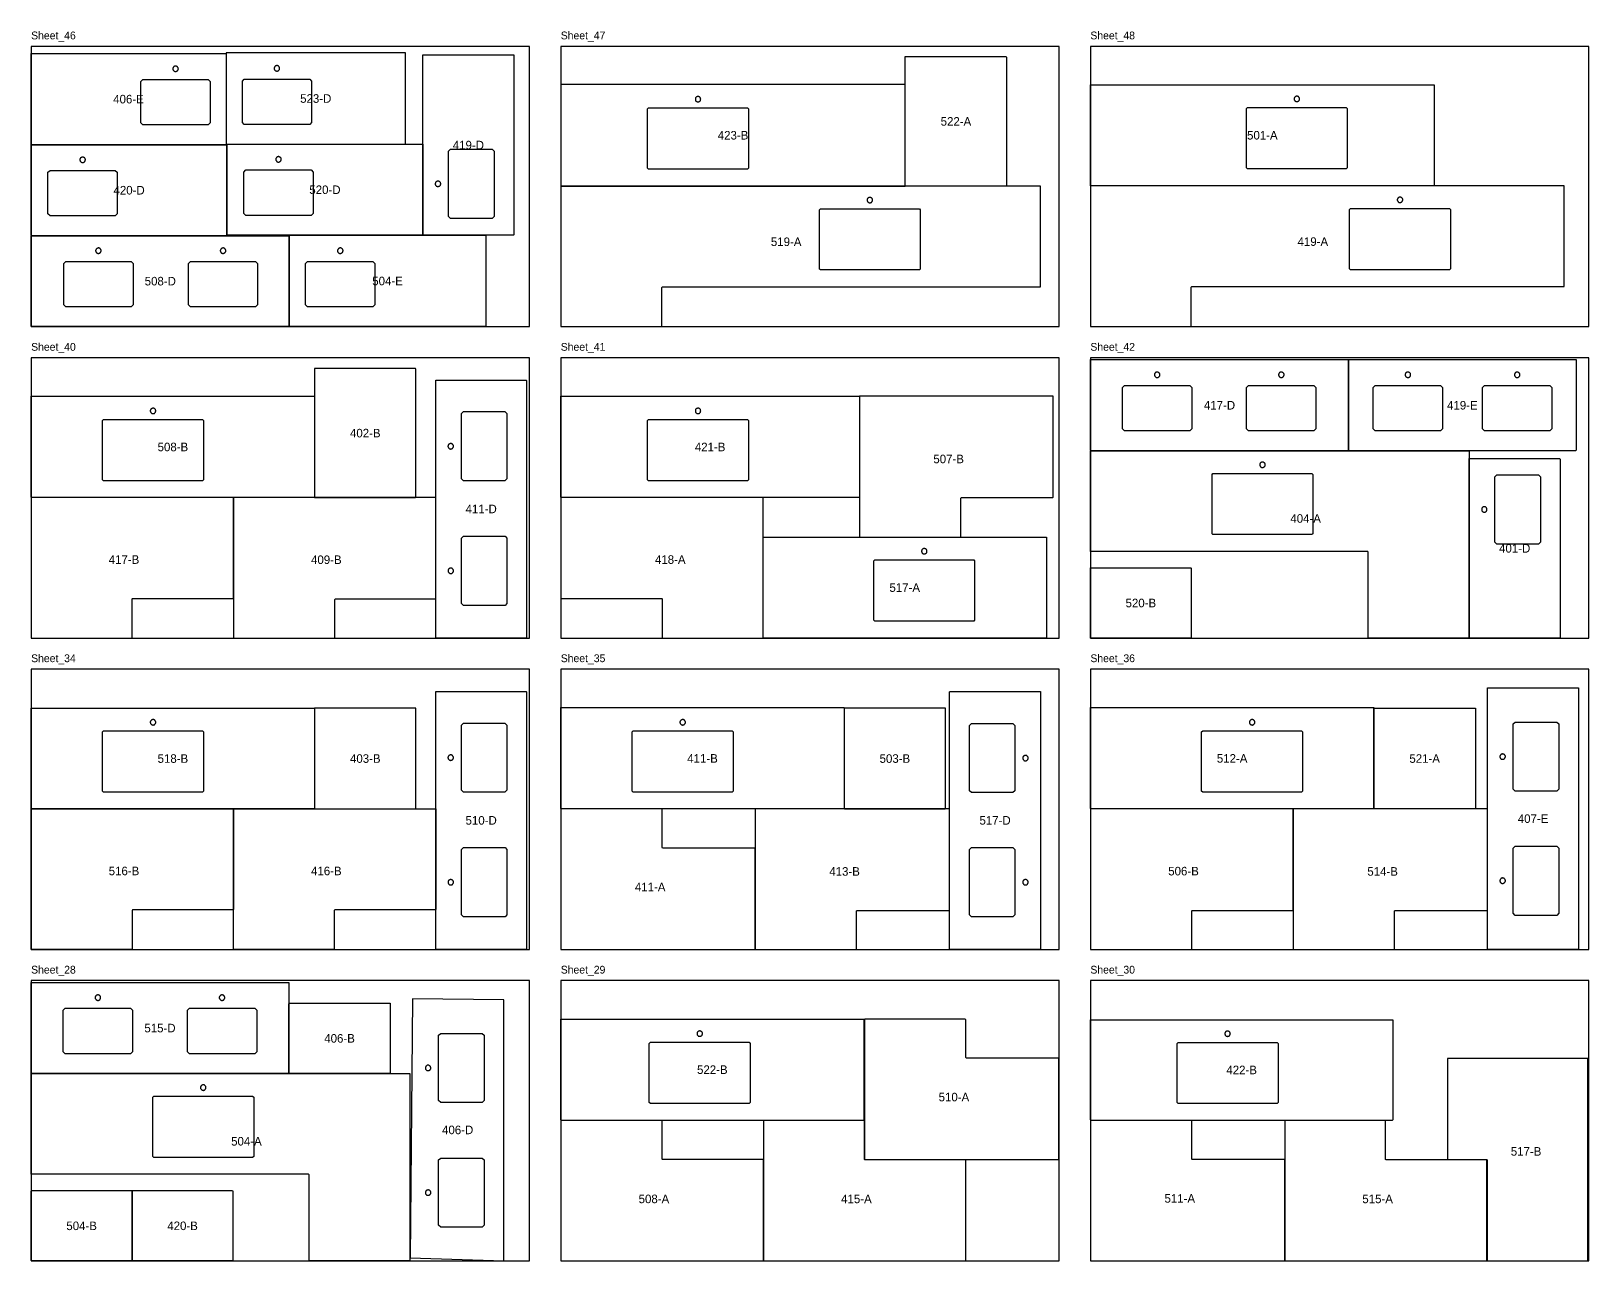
# Model space of a CAD drawing. Header units: millimetres. Extents: x 0 to 20200, y 0 to 17898.
# Drawn here: x 10200 to 20200, y 8000 to 15898 of the extents above; entities that cross this region are included whole.
import ezdxf
from ezdxf.enums import TextEntityAlignment as Align

# ---------------------------------------------------------------- set-up
doc = ezdxf.new("R2010")
doc.units = ezdxf.units.MM
for name, color, linetype in [('HOLES', 7, 'Continuous'), ('NUMBERS', 7, 'Continuous'), ('OUTER', 7, 'Continuous'), ('SHEET_BORDER', 7, 'Continuous')]:
    doc.layers.add(name, color=color, linetype=linetype)

msp = doc.modelspace()

# ---------------------------------------------------------------- linework, layer by layer
at = {"layer": 'HOLES', "color": 5}
for points in [[(11145, 15656), (11144, 15658), (11144, 15659), (11144, 15661), (11143, 15663), (11142, 15664), (11142, 15666), (11140, 15667), (11139, 15668), (11138, 15669), (11137, 15670), (11135, 15671), (11133, 15672), (11132, 15673), (11130, 15673), (11128, 15673), (11127, 15673), (11125, 15673), (11123, 15673), (11122, 15672), (11120, 15672), (11118, 15671), (11117, 15670), (11116, 15669), (11114, 15668), (11113, 15666), (11112, 15665), (11111, 15663), (11111, 15662), (11110, 15660), (11110, 15658), (11110, 15657), (11110, 15655), (11110, 15653), (11110, 15651), (11111, 15650), (11111, 15648), (11112, 15647), (11113, 15645), (11114, 15644), (11116, 15643), (11117, 15642), (11118, 15641), (11120, 15640), (11122, 15639), (11123, 15639), (11125, 15638), (11127, 15638), (11128, 15638), (11130, 15639), (11132, 15639), (11133, 15640), (11135, 15640), (11137, 15641), (11138, 15642), (11139, 15643), (11140, 15645), (11142, 15646), (11142, 15647), (11143, 15649), (11144, 15651), (11144, 15652), (11144, 15654), (11145, 15656)], [(11795, 15658), (11795, 15660), (11795, 15662), (11795, 15664), (11794, 15665), (11793, 15667), (11792, 15668), (11791, 15670), (11790, 15671), (11789, 15672), (11787, 15673), (11786, 15674), (11784, 15675), (11783, 15675), (11781, 15676), (11779, 15676), (11778, 15676), (11776, 15676), (11774, 15675), (11772, 15675), (11771, 15674), (11769, 15674), (11768, 15673), (11766, 15672), (11765, 15670), (11764, 15669), (11763, 15668), (11762, 15666), (11762, 15664), (11761, 15663), (11761, 15661), (11761, 15659), (11761, 15658), (11761, 15656), (11761, 15654), (11762, 15652), (11762, 15651), (11763, 15649), (11764, 15648), (11765, 15647), (11766, 15645), (11768, 15644), (11769, 15643), (11771, 15643), (11772, 15642), (11774, 15641), (11776, 15641), (11778, 15641), (11779, 15641), (11781, 15641), (11783, 15642), (11784, 15642), (11786, 15643), (11787, 15644), (11789, 15645), (11790, 15646), (11791, 15647), (11792, 15649), (11793, 15650), (11794, 15652), (11795, 15653), (11795, 15655), (11795, 15657), (11795, 15658)], [(10918, 15588), (11337, 15588), (11349, 15575), (11349, 15308), (11337, 15295), (10918, 15295), (10905, 15308), (10905, 15575), (10918, 15588)], [(11568, 15590), (11988, 15590), (12000, 15577), (12000, 15311), (11988, 15298), (11568, 15298), (11556, 15311), (11556, 15577), (11568, 15590)], [(14164, 15405), (14799, 15405), (14805, 15399), (14805, 15018), (14799, 15011), (14164, 15011), (14157, 15018), (14157, 15399), (14164, 15405)], [(14499, 15461), (14498, 15462), (14498, 15464), (14498, 15466), (14497, 15467), (14496, 15469), (14495, 15470), (14494, 15472), (14493, 15473), (14492, 15474), (14491, 15475), (14489, 15476), (14487, 15477), (14486, 15477), (14484, 15478), (14482, 15478), (14481, 15478), (14479, 15478), (14477, 15478), (14476, 15477), (14474, 15476), (14472, 15476), (14471, 15475), (14470, 15474), (14468, 15472), (14467, 15471), (14466, 15470), (14465, 15468), (14465, 15466), (14464, 15465), (14464, 15463), (14464, 15461), (14464, 15460), (14464, 15458), (14464, 15456), (14465, 15455), (14465, 15453), (14466, 15451), (14467, 15450), (14468, 15449), (14470, 15447), (14471, 15446), (14472, 15445), (14474, 15445), (14476, 15444), (14477, 15443), (14479, 15443), (14481, 15443), (14482, 15443), (14484, 15443), (14486, 15444), (14487, 15444), (14489, 15445), (14491, 15446), (14492, 15447), (14493, 15448), (14494, 15449), (14495, 15451), (14496, 15452), (14497, 15454), (14498, 15455), (14498, 15457), (14498, 15459), (14499, 15461)], [(18008, 15407), (18643, 15407), (18649, 15400), (18649, 15019), (18643, 15013), (18008, 15013), (18002, 15019), (18002, 15400), (18008, 15407)], [(18343, 15462), (18343, 15464), (18343, 15466), (18342, 15467), (18342, 15469), (18341, 15470), (18340, 15472), (18339, 15473), (18338, 15475), (18336, 15476), (18335, 15477), (18334, 15478), (18332, 15478), (18330, 15479), (18329, 15479), (18327, 15480), (18325, 15480), (18323, 15479), (18322, 15479), (18320, 15479), (18318, 15478), (18317, 15477), (18315, 15476), (18314, 15475), (18313, 15474), (18312, 15473), (18311, 15471), (18310, 15470), (18309, 15468), (18309, 15466), (18308, 15465), (18308, 15463), (18308, 15461), (18308, 15459), (18309, 15458), (18309, 15456), (18310, 15455), (18311, 15453), (18312, 15452), (18313, 15450), (18314, 15449), (18315, 15448), (18317, 15447), (18318, 15446), (18320, 15446), (18322, 15445), (18323, 15445), (18325, 15445), (18327, 15445), (18329, 15445), (18330, 15445), (18332, 15446), (18334, 15447), (18335, 15447), (18336, 15448), (18338, 15450), (18339, 15451), (18340, 15452), (18341, 15454), (18342, 15455), (18342, 15457), (18343, 15459), (18343, 15460), (18343, 15462)], [(12880, 14708), (12880, 15127), (12892, 15139), (13159, 15139), (13172, 15127), (13172, 14708), (13159, 14695), (12892, 14695), (12880, 14708)], [(10321, 15003), (10740, 15003), (10752, 14991), (10752, 14724), (10740, 14711), (10321, 14711), (10308, 14724), (10308, 14991), (10321, 15003)], [(10548, 15072), (10548, 15073), (10547, 15075), (10547, 15077), (10546, 15078), (10546, 15080), (10545, 15081), (10544, 15083), (10542, 15084), (10541, 15085), (10540, 15086), (10538, 15087), (10537, 15088), (10535, 15088), (10533, 15089), (10532, 15089), (10530, 15089), (10528, 15089), (10526, 15089), (10525, 15088), (10523, 15087), (10521, 15087), (10520, 15086), (10519, 15085), (10517, 15083), (10516, 15082), (10515, 15081), (10514, 15079), (10514, 15078), (10513, 15076), (10513, 15074), (10513, 15072), (10513, 15071), (10513, 15069), (10513, 15067), (10514, 15066), (10514, 15064), (10515, 15062), (10516, 15061), (10517, 15060), (10519, 15058), (10520, 15057), (10521, 15056), (10523, 15056), (10525, 15055), (10526, 15055), (10528, 15054), (10530, 15054), (10532, 15054), (10533, 15054), (10535, 15055), (10537, 15055), (10538, 15056), (10540, 15057), (10541, 15058), (10542, 15059), (10544, 15060), (10545, 15062), (10546, 15063), (10546, 15065), (10547, 15066), (10547, 15068), (10548, 15070), (10548, 15072)], [(11578, 15006), (11997, 15006), (12010, 14993), (12010, 14727), (11997, 14714), (11578, 14714), (11565, 14727), (11565, 14993), (11578, 15006)], [(11805, 15074), (11805, 15076), (11805, 15078), (11804, 15079), (11804, 15081), (11803, 15083), (11802, 15084), (11801, 15085), (11800, 15087), (11798, 15088), (11797, 15089), (11795, 15090), (11794, 15090), (11792, 15091), (11791, 15091), (11789, 15092), (11787, 15092), (11785, 15092), (11784, 15091), (11782, 15091), (11780, 15090), (11779, 15089), (11777, 15088), (11776, 15087), (11775, 15086), (11774, 15085), (11773, 15083), (11772, 15082), (11771, 15080), (11771, 15079), (11770, 15077), (11770, 15075), (11770, 15073), (11770, 15072), (11771, 15070), (11771, 15068), (11772, 15067), (11773, 15065), (11774, 15064), (11775, 15062), (11776, 15061), (11777, 15060), (11779, 15059), (11780, 15058), (11782, 15058), (11784, 15057), (11785, 15057), (11787, 15057), (11789, 15057), (11791, 15057), (11792, 15057), (11794, 15058), (11795, 15059), (11797, 15060), (11798, 15061), (11800, 15062), (11801, 15063), (11802, 15064), (11803, 15066), (11804, 15067), (11804, 15069), (11805, 15071), (11805, 15072), (11805, 15074)], [(12811, 14935), (12810, 14934), (12808, 14934), (12806, 14934), (12805, 14933), (12803, 14932), (12802, 14931), (12800, 14930), (12799, 14929), (12798, 14928), (12797, 14927), (12796, 14925), (12795, 14923), (12795, 14922), (12794, 14920), (12794, 14918), (12794, 14917), (12794, 14915), (12794, 14913), (12795, 14911), (12796, 14910), (12796, 14908), (12797, 14907), (12798, 14906), (12800, 14904), (12801, 14903), (12802, 14902), (12804, 14901), (12805, 14901), (12807, 14900), (12809, 14900), (12811, 14900), (12812, 14900), (12814, 14900), (12816, 14900), (12817, 14901), (12819, 14901), (12821, 14902), (12822, 14903), (12823, 14904), (12825, 14906), (12826, 14907), (12827, 14908), (12827, 14910), (12828, 14911), (12828, 14913), (12829, 14915), (12829, 14917), (12829, 14918), (12829, 14920), (12828, 14922), (12828, 14923), (12827, 14925), (12826, 14927), (12825, 14928), (12824, 14929), (12823, 14930), (12821, 14931), (12820, 14932), (12818, 14933), (12817, 14934), (12815, 14934), (12813, 14934), (12811, 14935)], [(15602, 14813), (15602, 14815), (15601, 14816), (15601, 14818), (15600, 14820), (15600, 14821), (15599, 14823), (15598, 14824), (15597, 14825), (15595, 14826), (15594, 14827), (15592, 14828), (15591, 14829), (15589, 14830), (15587, 14830), (15586, 14830), (15584, 14830), (15582, 14830), (15580, 14830), (15579, 14829), (15577, 14829), (15576, 14828), (15574, 14827), (15573, 14826), (15572, 14825), (15570, 14823), (15569, 14822), (15569, 14820), (15568, 14819), (15567, 14817), (15567, 14815), (15567, 14814), (15567, 14812), (15567, 14810), (15567, 14808), (15568, 14807), (15569, 14805), (15569, 14804), (15570, 14802), (15572, 14801), (15573, 14800), (15574, 14799), (15576, 14798), (15577, 14797), (15579, 14796), (15580, 14796), (15582, 14795), (15584, 14795), (15586, 14795), (15587, 14796), (15589, 14796), (15591, 14797), (15592, 14797), (15594, 14798), (15595, 14799), (15597, 14800), (15598, 14802), (15599, 14803), (15600, 14804), (15600, 14806), (15601, 14808), (15601, 14809), (15602, 14811), (15602, 14813)], [(19005, 14814), (19005, 14816), (19005, 14818), (19004, 14820), (19004, 14821), (19003, 14823), (19002, 14824), (19001, 14826), (19000, 14827), (18998, 14828), (18997, 14829), (18996, 14830), (18994, 14831), (18992, 14831), (18991, 14832), (18989, 14832), (18987, 14832), (18985, 14832), (18984, 14831), (18982, 14831), (18980, 14830), (18979, 14830), (18977, 14829), (18976, 14827), (18975, 14826), (18974, 14825), (18973, 14823), (18972, 14822), (18971, 14820), (18971, 14819), (18970, 14817), (18970, 14815), (18970, 14814), (18970, 14812), (18971, 14810), (18971, 14808), (18972, 14807), (18973, 14805), (18974, 14804), (18975, 14803), (18976, 14801), (18977, 14800), (18979, 14799), (18980, 14798), (18982, 14798), (18984, 14797), (18985, 14797), (18987, 14797), (18989, 14797), (18991, 14797), (18992, 14798), (18994, 14798), (18996, 14799), (18997, 14800), (18998, 14801), (19000, 14802), (19001, 14803), (19002, 14805), (19003, 14806), (19004, 14808), (19004, 14809), (19005, 14811), (19005, 14813), (19005, 14814)], [(15267, 14757), (15902, 14757), (15908, 14751), (15908, 14370), (15902, 14364), (15267, 14364), (15261, 14370), (15261, 14751), (15267, 14757)], [(18670, 14759), (19305, 14759), (19311, 14752), (19311, 14371), (19305, 14365), (18670, 14365), (18664, 14371), (18664, 14752), (18670, 14759)], [(10649, 14487), (10649, 14489), (10649, 14491), (10648, 14493), (10648, 14494), (10647, 14496), (10646, 14497), (10645, 14499), (10644, 14500), (10643, 14501), (10641, 14502), (10640, 14503), (10638, 14504), (10637, 14504), (10635, 14505), (10633, 14505), (10631, 14505), (10630, 14505), (10628, 14504), (10626, 14504), (10625, 14503), (10623, 14502), (10622, 14502), (10620, 14500), (10619, 14499), (10618, 14498), (10617, 14496), (10616, 14495), (10615, 14493), (10615, 14492), (10615, 14490), (10614, 14488), (10614, 14486), (10615, 14485), (10615, 14483), (10615, 14481), (10616, 14480), (10617, 14478), (10618, 14477), (10619, 14475), (10620, 14474), (10622, 14473), (10623, 14472), (10625, 14471), (10626, 14471), (10628, 14470), (10630, 14470), (10631, 14470), (10633, 14470), (10635, 14470), (10637, 14471), (10638, 14471), (10640, 14472), (10641, 14473), (10643, 14474), (10644, 14475), (10645, 14476), (10646, 14478), (10647, 14479), (10648, 14481), (10648, 14482), (10649, 14484), (10649, 14486), (10649, 14487)], [(11449, 14487), (11449, 14489), (11449, 14491), (11449, 14493), (11448, 14494), (11447, 14496), (11446, 14497), (11445, 14499), (11444, 14500), (11443, 14501), (11441, 14502), (11440, 14503), (11438, 14504), (11437, 14504), (11435, 14505), (11433, 14505), (11431, 14505), (11430, 14505), (11428, 14504), (11426, 14504), (11425, 14503), (11423, 14502), (11422, 14502), (11420, 14500), (11419, 14499), (11418, 14498), (11417, 14496), (11416, 14495), (11415, 14493), (11415, 14492), (11415, 14490), (11414, 14488), (11414, 14486), (11415, 14485), (11415, 14483), (11415, 14481), (11416, 14480), (11417, 14478), (11418, 14477), (11419, 14475), (11420, 14474), (11422, 14473), (11423, 14472), (11425, 14471), (11426, 14471), (11428, 14470), (11430, 14470), (11431, 14470), (11433, 14470), (11435, 14470), (11437, 14471), (11438, 14471), (11440, 14472), (11441, 14473), (11443, 14474), (11444, 14475), (11445, 14476), (11446, 14478), (11447, 14479), (11448, 14481), (11449, 14482), (11449, 14484), (11449, 14486), (11449, 14487)], [(12202, 14487), (12202, 14489), (12201, 14491), (12201, 14493), (12200, 14494), (12200, 14496), (12199, 14497), (12198, 14499), (12197, 14500), (12195, 14501), (12194, 14502), (12192, 14503), (12191, 14504), (12189, 14504), (12187, 14505), (12186, 14505), (12184, 14505), (12182, 14505), (12180, 14504), (12179, 14504), (12177, 14503), (12176, 14502), (12174, 14502), (12173, 14500), (12172, 14499), (12170, 14498), (12169, 14496), (12169, 14495), (12168, 14493), (12167, 14492), (12167, 14490), (12167, 14488), (12167, 14486), (12167, 14485), (12167, 14483), (12168, 14481), (12169, 14480), (12169, 14478), (12170, 14477), (12172, 14475), (12173, 14474), (12174, 14473), (12176, 14472), (12177, 14471), (12179, 14471), (12180, 14470), (12182, 14470), (12184, 14470), (12186, 14470), (12187, 14470), (12189, 14471), (12191, 14471), (12192, 14472), (12194, 14473), (12195, 14474), (12197, 14475), (12198, 14476), (12199, 14478), (12200, 14479), (12200, 14481), (12201, 14482), (12201, 14484), (12202, 14486), (12202, 14487)], [(10422, 14419), (10841, 14419), (10854, 14406), (10854, 14140), (10841, 14127), (10422, 14127), (10410, 14140), (10410, 14406), (10422, 14419)], [(11222, 14419), (11641, 14419), (11654, 14406), (11654, 14140), (11641, 14127), (11222, 14127), (11210, 14140), (11210, 14406), (11222, 14419)], [(11975, 14419), (12394, 14419), (12407, 14406), (12407, 14140), (12394, 14127), (11975, 14127), (11962, 14140), (11962, 14406), (11975, 14419)], [(17446, 13691), (17446, 13692), (17446, 13694), (17445, 13696), (17445, 13697), (17444, 13699), (17443, 13701), (17442, 13702), (17441, 13703), (17439, 13704), (17438, 13705), (17437, 13706), (17435, 13707), (17433, 13707), (17432, 13708), (17430, 13708), (17428, 13708), (17426, 13708), (17425, 13708), (17423, 13707), (17421, 13707), (17420, 13706), (17418, 13705), (17417, 13704), (17416, 13703), (17415, 13701), (17414, 13700), (17413, 13698), (17412, 13697), (17412, 13695), (17411, 13693), (17411, 13692), (17411, 13690), (17411, 13688), (17412, 13686), (17412, 13685), (17413, 13683), (17414, 13682), (17415, 13680), (17416, 13679), (17417, 13678), (17418, 13677), (17420, 13676), (17421, 13675), (17423, 13674), (17425, 13674), (17426, 13673), (17428, 13673), (17430, 13673), (17432, 13673), (17433, 13674), (17435, 13674), (17437, 13675), (17438, 13676), (17439, 13677), (17441, 13678), (17442, 13679), (17443, 13681), (17444, 13682), (17445, 13684), (17445, 13686), (17446, 13687), (17446, 13689), (17446, 13691)], [(18243, 13691), (18243, 13692), (18243, 13694), (18242, 13696), (18242, 13697), (18241, 13699), (18240, 13701), (18239, 13702), (18238, 13703), (18236, 13704), (18235, 13705), (18234, 13706), (18232, 13707), (18230, 13707), (18229, 13708), (18227, 13708), (18225, 13708), (18223, 13708), (18222, 13708), (18220, 13707), (18218, 13707), (18217, 13706), (18215, 13705), (18214, 13704), (18213, 13703), (18212, 13701), (18211, 13700), (18210, 13698), (18209, 13697), (18209, 13695), (18208, 13693), (18208, 13692), (18208, 13690), (18208, 13688), (18209, 13686), (18209, 13685), (18210, 13683), (18211, 13682), (18212, 13680), (18213, 13679), (18214, 13678), (18215, 13677), (18217, 13676), (18218, 13675), (18220, 13674), (18222, 13674), (18223, 13673), (18225, 13673), (18227, 13673), (18229, 13673), (18230, 13674), (18232, 13674), (18234, 13675), (18235, 13676), (18236, 13677), (18238, 13678), (18239, 13679), (18240, 13681), (18241, 13682), (18242, 13684), (18242, 13686), (18243, 13687), (18243, 13689), (18243, 13691)], [(19056, 13691), (19056, 13692), (19055, 13694), (19055, 13696), (19054, 13697), (19054, 13699), (19053, 13701), (19052, 13702), (19051, 13703), (19049, 13704), (19048, 13705), (19046, 13706), (19045, 13707), (19043, 13707), (19041, 13708), (19040, 13708), (19038, 13708), (19036, 13708), (19034, 13708), (19033, 13707), (19031, 13707), (19030, 13706), (19028, 13705), (19027, 13704), (19026, 13703), (19024, 13701), (19023, 13700), (19023, 13698), (19022, 13697), (19021, 13695), (19021, 13693), (19021, 13692), (19021, 13690), (19021, 13688), (19021, 13686), (19022, 13685), (19023, 13683), (19023, 13682), (19024, 13680), (19026, 13679), (19027, 13678), (19028, 13677), (19030, 13676), (19031, 13675), (19033, 13674), (19034, 13674), (19036, 13673), (19038, 13673), (19040, 13673), (19041, 13673), (19043, 13674), (19045, 13674), (19046, 13675), (19048, 13676), (19049, 13677), (19051, 13678), (19052, 13679), (19053, 13681), (19054, 13682), (19054, 13684), (19055, 13686), (19055, 13687), (19056, 13689), (19056, 13691)], [(19757, 13691), (19757, 13692), (19757, 13694), (19757, 13696), (19756, 13697), (19755, 13699), (19754, 13701), (19753, 13702), (19752, 13703), (19751, 13704), (19749, 13705), (19748, 13706), (19746, 13707), (19745, 13707), (19743, 13708), (19741, 13708), (19740, 13708), (19738, 13708), (19736, 13708), (19734, 13707), (19733, 13707), (19731, 13706), (19730, 13705), (19728, 13704), (19727, 13703), (19726, 13701), (19725, 13700), (19724, 13698), (19724, 13697), (19723, 13695), (19723, 13693), (19723, 13692), (19723, 13690), (19723, 13688), (19723, 13686), (19724, 13685), (19724, 13683), (19725, 13682), (19726, 13680), (19727, 13679), (19728, 13678), (19730, 13677), (19731, 13676), (19733, 13675), (19734, 13674), (19736, 13674), (19738, 13673), (19740, 13673), (19741, 13673), (19743, 13673), (19745, 13674), (19746, 13674), (19748, 13675), (19749, 13676), (19751, 13677), (19752, 13678), (19753, 13679), (19754, 13681), (19755, 13682), (19756, 13684), (19757, 13686), (19757, 13687), (19757, 13689), (19757, 13691)], [(17219, 13622), (17638, 13622), (17651, 13610), (17651, 13343), (17638, 13330), (17219, 13330), (17206, 13343), (17206, 13610), (17219, 13622)], [(18016, 13622), (18435, 13622), (18448, 13610), (18448, 13343), (18435, 13330), (18016, 13330), (18003, 13343), (18003, 13610), (18016, 13622)], [(18829, 13622), (19248, 13622), (19261, 13610), (19261, 13343), (19248, 13330), (18829, 13330), (18816, 13343), (18816, 13610), (18829, 13622)], [(19530, 13622), (19950, 13622), (19962, 13610), (19962, 13343), (19950, 13330), (19530, 13330), (19518, 13343), (19518, 13610), (19530, 13622)], [(10665, 13403), (11300, 13403), (11306, 13397), (11306, 13016), (11300, 13010), (10665, 13010), (10659, 13016), (10659, 13397), (10665, 13403)], [(11000, 13459), (11000, 13461), (11000, 13462), (10999, 13464), (10999, 13466), (10998, 13467), (10997, 13469), (10996, 13470), (10995, 13471), (10994, 13473), (10992, 13474), (10991, 13474), (10989, 13475), (10987, 13476), (10986, 13476), (10984, 13476), (10982, 13476), (10980, 13476), (10979, 13476), (10977, 13475), (10975, 13475), (10974, 13474), (10972, 13473), (10971, 13472), (10970, 13471), (10969, 13469), (10968, 13468), (10967, 13466), (10966, 13465), (10966, 13463), (10965, 13462), (10965, 13460), (10965, 13458), (10965, 13456), (10966, 13455), (10966, 13453), (10967, 13451), (10968, 13450), (10969, 13448), (10970, 13447), (10971, 13446), (10972, 13445), (10974, 13444), (10975, 13443), (10977, 13442), (10979, 13442), (10980, 13442), (10982, 13441), (10984, 13441), (10986, 13442), (10987, 13442), (10989, 13443), (10991, 13443), (10992, 13444), (10994, 13445), (10995, 13446), (10996, 13448), (10997, 13449), (10998, 13451), (10999, 13452), (10999, 13454), (11000, 13455), (11000, 13457), (11000, 13459)], [(12962, 13022), (12962, 13441), (12975, 13454), (13241, 13454), (13254, 13441), (13254, 13022), (13241, 13010), (12975, 13010), (12962, 13022)], [(14164, 13403), (14799, 13403), (14805, 13397), (14805, 13016), (14799, 13010), (14164, 13010), (14157, 13016), (14157, 13397), (14164, 13403)], [(14499, 13459), (14498, 13461), (14498, 13462), (14498, 13464), (14497, 13466), (14496, 13467), (14495, 13469), (14494, 13470), (14493, 13471), (14492, 13473), (14491, 13474), (14489, 13474), (14487, 13475), (14486, 13476), (14484, 13476), (14482, 13476), (14481, 13476), (14479, 13476), (14477, 13476), (14476, 13475), (14474, 13475), (14472, 13474), (14471, 13473), (14470, 13472), (14468, 13471), (14467, 13469), (14466, 13468), (14465, 13466), (14465, 13465), (14464, 13463), (14464, 13462), (14464, 13460), (14464, 13458), (14464, 13456), (14464, 13455), (14465, 13453), (14465, 13451), (14466, 13450), (14467, 13448), (14468, 13447), (14470, 13446), (14471, 13445), (14472, 13444), (14474, 13443), (14476, 13442), (14477, 13442), (14479, 13442), (14481, 13441), (14482, 13441), (14484, 13442), (14486, 13442), (14487, 13443), (14489, 13443), (14491, 13444), (14492, 13445), (14493, 13446), (14494, 13448), (14495, 13449), (14496, 13451), (14497, 13452), (14498, 13454), (14498, 13455), (14498, 13457), (14499, 13459)], [(12894, 13249), (12892, 13249), (12890, 13249), (12889, 13249), (12887, 13248), (12885, 13247), (12884, 13246), (12882, 13245), (12881, 13244), (12880, 13243), (12879, 13241), (12878, 13240), (12877, 13238), (12877, 13237), (12877, 13235), (12876, 13233), (12876, 13231), (12876, 13230), (12877, 13228), (12877, 13226), (12878, 13225), (12879, 13223), (12880, 13222), (12881, 13220), (12882, 13219), (12883, 13218), (12885, 13217), (12886, 13216), (12888, 13215), (12889, 13215), (12891, 13215), (12893, 13214), (12895, 13214), (12896, 13215), (12898, 13215), (12900, 13215), (12901, 13216), (12903, 13217), (12904, 13218), (12906, 13219), (12907, 13220), (12908, 13222), (12909, 13223), (12910, 13225), (12910, 13226), (12911, 13228), (12911, 13230), (12911, 13231), (12911, 13233), (12911, 13235), (12911, 13237), (12910, 13238), (12909, 13240), (12908, 13241), (12907, 13243), (12906, 13244), (12905, 13245), (12904, 13246), (12902, 13247), (12900, 13248), (12899, 13249), (12897, 13249), (12895, 13249), (12894, 13249)], [(18122, 13113), (18122, 13115), (18122, 13116), (18122, 13118), (18121, 13120), (18120, 13121), (18119, 13123), (18118, 13124), (18117, 13125), (18116, 13126), (18114, 13128), (18113, 13128), (18111, 13129), (18110, 13130), (18108, 13130), (18106, 13130), (18104, 13130), (18103, 13130), (18101, 13130), (18099, 13129), (18098, 13129), (18096, 13128), (18095, 13127), (18093, 13126), (18092, 13125), (18091, 13123), (18090, 13122), (18089, 13120), (18088, 13119), (18088, 13117), (18088, 13115), (18087, 13114), (18087, 13112), (18088, 13110), (18088, 13109), (18088, 13107), (18089, 13105), (18090, 13104), (18091, 13102), (18092, 13101), (18093, 13100), (18095, 13099), (18096, 13098), (18098, 13097), (18099, 13096), (18101, 13096), (18103, 13096), (18104, 13095), (18106, 13095), (18108, 13096), (18110, 13096), (18111, 13097), (18113, 13097), (18114, 13098), (18116, 13099), (18117, 13100), (18118, 13102), (18119, 13103), (18120, 13104), (18121, 13106), (18122, 13108), (18122, 13109), (18122, 13111), (18122, 13113)], [(17787, 13057), (18422, 13057), (18429, 13051), (18429, 12670), (18422, 12664), (17787, 12664), (17781, 12670), (17781, 13051), (17787, 13057)], [(19597, 12616), (19597, 13035), (19610, 13048), (19877, 13048), (19889, 13035), (19889, 12616), (19877, 12603), (19610, 12603), (19597, 12616)], [(19529, 12843), (19527, 12843), (19526, 12843), (19524, 12842), (19522, 12842), (19521, 12841), (19519, 12840), (19518, 12839), (19516, 12838), (19515, 12836), (19514, 12835), (19513, 12833), (19513, 12832), (19512, 12830), (19512, 12829), (19512, 12827), (19512, 12825), (19512, 12823), (19512, 12822), (19512, 12820), (19513, 12818), (19514, 12817), (19515, 12815), (19516, 12814), (19517, 12813), (19518, 12812), (19520, 12811), (19521, 12810), (19523, 12809), (19525, 12809), (19526, 12808), (19528, 12808), (19530, 12808), (19532, 12808), (19533, 12809), (19535, 12809), (19537, 12810), (19538, 12811), (19540, 12812), (19541, 12813), (19542, 12814), (19543, 12815), (19544, 12817), (19545, 12818), (19546, 12820), (19546, 12822), (19546, 12823), (19546, 12825), (19546, 12827), (19546, 12829), (19546, 12830), (19545, 12832), (19545, 12833), (19544, 12835), (19543, 12836), (19541, 12838), (19540, 12839), (19539, 12840), (19537, 12841), (19536, 12842), (19534, 12842), (19532, 12843), (19531, 12843), (19529, 12843)], [(12962, 12222), (12962, 12641), (12975, 12654), (13242, 12654), (13254, 12641), (13254, 12222), (13242, 12210), (12975, 12210), (12962, 12222)], [(15616, 12502), (16251, 12502), (16257, 12495), (16257, 12114), (16251, 12108), (15616, 12108), (15610, 12114), (15610, 12495), (15616, 12502)], [(15951, 12557), (15951, 12559), (15951, 12561), (15950, 12562), (15950, 12564), (15949, 12566), (15948, 12567), (15947, 12568), (15946, 12570), (15945, 12571), (15943, 12572), (15942, 12573), (15940, 12573), (15938, 12574), (15937, 12574), (15935, 12575), (15933, 12575), (15931, 12575), (15930, 12574), (15928, 12574), (15926, 12573), (15925, 12572), (15923, 12571), (15922, 12570), (15921, 12569), (15920, 12568), (15919, 12566), (15918, 12565), (15917, 12563), (15917, 12562), (15916, 12560), (15916, 12558), (15916, 12556), (15916, 12555), (15917, 12553), (15917, 12551), (15918, 12550), (15919, 12548), (15920, 12547), (15921, 12545), (15922, 12544), (15923, 12543), (15925, 12542), (15926, 12541), (15928, 12541), (15930, 12540), (15931, 12540), (15933, 12540), (15935, 12540), (15937, 12540), (15938, 12540), (15940, 12541), (15942, 12542), (15943, 12543), (15945, 12544), (15946, 12545), (15947, 12546), (15948, 12547), (15949, 12549), (15950, 12550), (15950, 12552), (15951, 12554), (15951, 12555), (15951, 12557)], [(12894, 12449), (12892, 12449), (12891, 12449), (12889, 12448), (12887, 12448), (12886, 12447), (12884, 12446), (12883, 12445), (12881, 12444), (12880, 12443), (12879, 12441), (12878, 12440), (12878, 12438), (12877, 12437), (12877, 12435), (12877, 12433), (12877, 12431), (12877, 12430), (12877, 12428), (12877, 12426), (12878, 12425), (12879, 12423), (12880, 12422), (12881, 12420), (12882, 12419), (12883, 12418), (12885, 12417), (12886, 12416), (12888, 12415), (12890, 12415), (12891, 12415), (12893, 12414), (12895, 12414), (12897, 12415), (12898, 12415), (12900, 12415), (12902, 12416), (12903, 12417), (12905, 12418), (12906, 12419), (12907, 12420), (12908, 12422), (12909, 12423), (12910, 12425), (12911, 12426), (12911, 12428), (12911, 12430), (12911, 12431), (12911, 12433), (12911, 12435), (12911, 12437), (12910, 12438), (12910, 12440), (12909, 12441), (12908, 12443), (12906, 12444), (12905, 12445), (12904, 12446), (12902, 12447), (12901, 12448), (12899, 12448), (12897, 12449), (12896, 12449), (12894, 12449)], [(10665, 11403), (11300, 11403), (11306, 11397), (11306, 11016), (11300, 11010), (10665, 11010), (10659, 11016), (10659, 11397), (10665, 11403)], [(11000, 11459), (11000, 11461), (11000, 11462), (10999, 11464), (10999, 11466), (10998, 11467), (10997, 11469), (10996, 11470), (10995, 11471), (10994, 11473), (10992, 11474), (10991, 11474), (10989, 11475), (10987, 11476), (10986, 11476), (10984, 11476), (10982, 11476), (10980, 11476), (10979, 11476), (10977, 11475), (10975, 11475), (10974, 11474), (10972, 11473), (10971, 11472), (10970, 11471), (10969, 11469), (10968, 11468), (10967, 11466), (10966, 11465), (10966, 11463), (10965, 11462), (10965, 11460), (10965, 11458), (10965, 11456), (10966, 11455), (10966, 11453), (10967, 11451), (10968, 11450), (10969, 11448), (10970, 11447), (10971, 11446), (10972, 11445), (10974, 11444), (10975, 11443), (10977, 11442), (10979, 11442), (10980, 11442), (10982, 11441), (10984, 11441), (10986, 11442), (10987, 11442), (10989, 11443), (10991, 11443), (10992, 11444), (10994, 11445), (10995, 11446), (10996, 11448), (10997, 11449), (10998, 11451), (10999, 11452), (10999, 11454), (11000, 11455), (11000, 11457), (11000, 11459)], [(12962, 11022), (12962, 11441), (12975, 11454), (13241, 11454), (13254, 11441), (13254, 11022), (13241, 11010), (12975, 11010), (12962, 11022)], [(14065, 11403), (14700, 11403), (14706, 11397), (14706, 11016), (14700, 11010), (14065, 11010), (14059, 11016), (14059, 11397), (14065, 11403)], [(14400, 11459), (14400, 11461), (14400, 11462), (14399, 11464), (14399, 11466), (14398, 11467), (14397, 11469), (14396, 11470), (14395, 11471), (14394, 11473), (14392, 11474), (14391, 11474), (14389, 11475), (14387, 11476), (14386, 11476), (14384, 11476), (14382, 11476), (14380, 11476), (14379, 11476), (14377, 11475), (14375, 11475), (14374, 11474), (14372, 11473), (14371, 11472), (14370, 11471), (14369, 11469), (14368, 11468), (14367, 11466), (14366, 11465), (14366, 11463), (14365, 11462), (14365, 11460), (14365, 11458), (14365, 11456), (14366, 11455), (14366, 11453), (14367, 11451), (14368, 11450), (14369, 11448), (14370, 11447), (14371, 11446), (14372, 11445), (14374, 11444), (14375, 11443), (14377, 11442), (14379, 11442), (14380, 11442), (14382, 11441), (14384, 11441), (14386, 11442), (14387, 11442), (14389, 11443), (14391, 11443), (14392, 11444), (14394, 11445), (14395, 11446), (14396, 11448), (14397, 11449), (14398, 11451), (14399, 11452), (14399, 11454), (14400, 11455), (14400, 11457), (14400, 11459)], [(16515, 11438), (16515, 11019), (16502, 11007), (16236, 11007), (16223, 11019), (16223, 11438), (16236, 11451), (16502, 11451), (16515, 11438)], [(17721, 11403), (18356, 11403), (18362, 11397), (18362, 11016), (18356, 11010), (17721, 11010), (17714, 11016), (17714, 11397), (17721, 11403)], [(18056, 11459), (18056, 11461), (18055, 11462), (18055, 11464), (18054, 11466), (18054, 11467), (18053, 11469), (18052, 11470), (18050, 11471), (18049, 11473), (18048, 11474), (18046, 11474), (18045, 11475), (18043, 11476), (18041, 11476), (18040, 11476), (18038, 11476), (18036, 11476), (18034, 11476), (18033, 11475), (18031, 11475), (18030, 11474), (18028, 11473), (18027, 11472), (18025, 11471), (18024, 11469), (18023, 11468), (18023, 11466), (18022, 11465), (18021, 11463), (18021, 11462), (18021, 11460), (18021, 11458), (18021, 11456), (18021, 11455), (18022, 11453), (18023, 11451), (18023, 11450), (18024, 11448), (18025, 11447), (18027, 11446), (18028, 11445), (18030, 11444), (18031, 11443), (18033, 11442), (18034, 11442), (18036, 11442), (18038, 11441), (18040, 11441), (18041, 11442), (18043, 11442), (18045, 11443), (18046, 11443), (18048, 11444), (18049, 11445), (18050, 11446), (18052, 11448), (18053, 11449), (18054, 11451), (18054, 11452), (18055, 11454), (18055, 11455), (18056, 11457), (18056, 11459)], [(19715, 11029), (19715, 11448), (19727, 11460), (19994, 11460), (20007, 11448), (20007, 11029), (19994, 11016), (19727, 11016), (19715, 11029)], [(12894, 11249), (12892, 11249), (12890, 11249), (12889, 11249), (12887, 11248), (12885, 11247), (12884, 11246), (12882, 11245), (12881, 11244), (12880, 11243), (12879, 11241), (12878, 11240), (12877, 11238), (12877, 11237), (12877, 11235), (12876, 11233), (12876, 11231), (12876, 11230), (12877, 11228), (12877, 11226), (12878, 11225), (12879, 11223), (12880, 11222), (12881, 11220), (12882, 11219), (12883, 11218), (12885, 11217), (12886, 11216), (12888, 11215), (12889, 11215), (12891, 11215), (12893, 11214), (12895, 11214), (12896, 11215), (12898, 11215), (12900, 11215), (12901, 11216), (12903, 11217), (12904, 11218), (12906, 11219), (12907, 11220), (12908, 11222), (12909, 11223), (12910, 11225), (12910, 11226), (12911, 11228), (12911, 11230), (12911, 11231), (12911, 11233), (12911, 11235), (12911, 11237), (12910, 11238), (12909, 11240), (12908, 11241), (12907, 11243), (12906, 11244), (12905, 11245), (12904, 11246), (12902, 11247), (12900, 11248), (12899, 11249), (12897, 11249), (12895, 11249), (12894, 11249)], [(16583, 11211), (16585, 11211), (16587, 11212), (16588, 11212), (16590, 11213), (16592, 11213), (16593, 11214), (16594, 11215), (16596, 11217), (16597, 11218), (16598, 11219), (16599, 11221), (16599, 11222), (16600, 11224), (16600, 11226), (16601, 11227), (16601, 11229), (16600, 11231), (16600, 11233), (16600, 11234), (16599, 11236), (16598, 11238), (16597, 11239), (16596, 11240), (16595, 11242), (16594, 11243), (16592, 11244), (16591, 11245), (16589, 11245), (16587, 11246), (16586, 11246), (16584, 11246), (16582, 11246), (16581, 11246), (16579, 11246), (16577, 11245), (16576, 11245), (16574, 11244), (16573, 11243), (16571, 11242), (16570, 11240), (16569, 11239), (16568, 11238), (16567, 11236), (16567, 11234), (16566, 11233), (16566, 11231), (16566, 11229), (16566, 11227), (16566, 11226), (16566, 11224), (16567, 11222), (16568, 11221), (16568, 11219), (16570, 11218), (16571, 11217), (16572, 11215), (16573, 11214), (16575, 11213), (16576, 11213), (16578, 11212), (16580, 11212), (16581, 11211), (16583, 11211)], [(19646, 11256), (19645, 11256), (19643, 11255), (19641, 11255), (19640, 11254), (19638, 11254), (19637, 11253), (19635, 11252), (19634, 11250), (19633, 11249), (19632, 11248), (19631, 11246), (19630, 11245), (19630, 11243), (19629, 11241), (19629, 11240), (19629, 11238), (19629, 11236), (19629, 11234), (19630, 11233), (19630, 11231), (19631, 11230), (19632, 11228), (19633, 11227), (19634, 11225), (19636, 11224), (19637, 11223), (19639, 11223), (19640, 11222), (19642, 11221), (19644, 11221), (19645, 11221), (19647, 11221), (19649, 11221), (19651, 11221), (19652, 11222), (19654, 11223), (19655, 11223), (19657, 11224), (19658, 11225), (19659, 11227), (19661, 11228), (19661, 11230), (19662, 11231), (19663, 11233), (19663, 11234), (19664, 11236), (19664, 11238), (19664, 11240), (19664, 11241), (19663, 11243), (19663, 11245), (19662, 11246), (19661, 11248), (19660, 11249), (19659, 11250), (19658, 11252), (19656, 11253), (19655, 11254), (19653, 11254), (19652, 11255), (19650, 11255), (19648, 11256), (19646, 11256)], [(12962, 10222), (12962, 10641), (12975, 10654), (13242, 10654), (13254, 10641), (13254, 10222), (13242, 10210), (12975, 10210), (12962, 10222)], [(16515, 10641), (16515, 10222), (16502, 10210), (16236, 10210), (16223, 10222), (16223, 10641), (16236, 10654), (16502, 10654), (16515, 10641)], [(19715, 10232), (19715, 10651), (19727, 10664), (19994, 10664), (20007, 10651), (20007, 10232), (19994, 10219), (19727, 10219), (19715, 10232)], [(12894, 10449), (12892, 10449), (12891, 10449), (12889, 10448), (12887, 10448), (12886, 10447), (12884, 10446), (12883, 10445), (12881, 10444), (12880, 10443), (12879, 10441), (12878, 10440), (12878, 10438), (12877, 10437), (12877, 10435), (12877, 10433), (12877, 10431), (12877, 10430), (12877, 10428), (12877, 10426), (12878, 10425), (12879, 10423), (12880, 10422), (12881, 10420), (12882, 10419), (12883, 10418), (12885, 10417), (12886, 10416), (12888, 10415), (12890, 10415), (12891, 10415), (12893, 10414), (12895, 10414), (12897, 10415), (12898, 10415), (12900, 10415), (12902, 10416), (12903, 10417), (12905, 10418), (12906, 10419), (12907, 10420), (12908, 10422), (12909, 10423), (12910, 10425), (12911, 10426), (12911, 10428), (12911, 10430), (12911, 10431), (12911, 10433), (12911, 10435), (12911, 10437), (12910, 10438), (12910, 10440), (12909, 10441), (12908, 10443), (12906, 10444), (12905, 10445), (12904, 10446), (12902, 10447), (12901, 10448), (12899, 10448), (12897, 10449), (12896, 10449), (12894, 10449)], [(16583, 10414), (16585, 10414), (16587, 10415), (16588, 10415), (16590, 10416), (16592, 10416), (16593, 10417), (16594, 10418), (16596, 10420), (16597, 10421), (16598, 10422), (16599, 10424), (16599, 10425), (16600, 10427), (16600, 10429), (16601, 10430), (16601, 10432), (16600, 10434), (16600, 10436), (16600, 10437), (16599, 10439), (16598, 10441), (16597, 10442), (16596, 10443), (16595, 10445), (16594, 10446), (16592, 10447), (16591, 10448), (16589, 10448), (16587, 10449), (16586, 10449), (16584, 10449), (16582, 10449), (16581, 10449), (16579, 10449), (16577, 10448), (16576, 10448), (16574, 10447), (16573, 10446), (16571, 10445), (16570, 10443), (16569, 10442), (16568, 10441), (16567, 10439), (16567, 10437), (16566, 10436), (16566, 10434), (16566, 10432), (16566, 10430), (16566, 10429), (16566, 10427), (16567, 10425), (16568, 10424), (16568, 10422), (16570, 10421), (16571, 10420), (16572, 10418), (16573, 10417), (16575, 10416), (16576, 10416), (16578, 10415), (16580, 10415), (16581, 10414), (16583, 10414)], [(19646, 10459), (19645, 10459), (19643, 10458), (19641, 10458), (19640, 10457), (19638, 10457), (19637, 10456), (19635, 10455), (19634, 10454), (19633, 10452), (19632, 10451), (19631, 10449), (19630, 10448), (19630, 10446), (19629, 10444), (19629, 10443), (19629, 10441), (19629, 10439), (19629, 10437), (19630, 10436), (19630, 10434), (19631, 10433), (19632, 10431), (19633, 10430), (19634, 10429), (19636, 10427), (19637, 10426), (19639, 10426), (19640, 10425), (19642, 10424), (19644, 10424), (19645, 10424), (19647, 10424), (19649, 10424), (19651, 10424), (19652, 10425), (19654, 10426), (19655, 10426), (19657, 10427), (19658, 10429), (19659, 10430), (19661, 10431), (19661, 10433), (19662, 10434), (19663, 10436), (19663, 10437), (19664, 10439), (19664, 10441), (19664, 10443), (19664, 10444), (19663, 10446), (19663, 10448), (19662, 10449), (19661, 10451), (19660, 10452), (19659, 10454), (19658, 10455), (19656, 10456), (19655, 10457), (19653, 10457), (19652, 10458), (19650, 10458), (19648, 10459), (19646, 10459)], [(10646, 9691), (10646, 9692), (10646, 9694), (10645, 9696), (10645, 9697), (10644, 9699), (10643, 9701), (10642, 9702), (10641, 9703), (10640, 9704), (10638, 9705), (10637, 9706), (10635, 9707), (10633, 9707), (10632, 9708), (10630, 9708), (10628, 9708), (10626, 9708), (10625, 9708), (10623, 9707), (10621, 9707), (10620, 9706), (10618, 9705), (10617, 9704), (10616, 9703), (10615, 9701), (10614, 9700), (10613, 9698), (10612, 9697), (10612, 9695), (10611, 9693), (10611, 9692), (10611, 9690), (10611, 9688), (10612, 9686), (10612, 9685), (10613, 9683), (10614, 9682), (10615, 9680), (10616, 9679), (10617, 9678), (10618, 9677), (10620, 9676), (10621, 9675), (10623, 9674), (10625, 9674), (10626, 9673), (10628, 9673), (10630, 9673), (10632, 9673), (10633, 9674), (10635, 9674), (10637, 9675), (10638, 9676), (10640, 9677), (10641, 9678), (10642, 9679), (10643, 9681), (10644, 9682), (10645, 9684), (10645, 9686), (10646, 9687), (10646, 9689), (10646, 9691)], [(11443, 9691), (11443, 9692), (11443, 9694), (11442, 9696), (11442, 9697), (11441, 9699), (11440, 9701), (11439, 9702), (11438, 9703), (11436, 9704), (11435, 9705), (11434, 9706), (11432, 9707), (11430, 9707), (11429, 9708), (11427, 9708), (11425, 9708), (11423, 9708), (11422, 9708), (11420, 9707), (11418, 9707), (11417, 9706), (11415, 9705), (11414, 9704), (11413, 9703), (11412, 9701), (11411, 9700), (11410, 9698), (11409, 9697), (11409, 9695), (11408, 9693), (11408, 9692), (11408, 9690), (11408, 9688), (11409, 9686), (11409, 9685), (11410, 9683), (11411, 9682), (11412, 9680), (11413, 9679), (11414, 9678), (11415, 9677), (11417, 9676), (11418, 9675), (11420, 9674), (11422, 9674), (11423, 9673), (11425, 9673), (11427, 9673), (11429, 9673), (11430, 9674), (11432, 9674), (11434, 9675), (11435, 9676), (11436, 9677), (11438, 9678), (11439, 9679), (11440, 9681), (11441, 9682), (11442, 9684), (11442, 9686), (11443, 9687), (11443, 9689), (11443, 9691)], [(10419, 9622), (10838, 9622), (10851, 9610), (10851, 9343), (10838, 9330), (10419, 9330), (10406, 9343), (10406, 9610), (10419, 9622)], [(11216, 9622), (11635, 9622), (11648, 9610), (11648, 9343), (11635, 9330), (11216, 9330), (11203, 9343), (11203, 9610), (11216, 9622)], [(12816, 9029), (12816, 9449), (12829, 9461), (13096, 9461), (13108, 9449), (13108, 9029), (13096, 9017), (12829, 9017), (12816, 9029)], [(14175, 9404), (14810, 9404), (14816, 9397), (14816, 9016), (14810, 9010), (14175, 9010), (14168, 9016), (14168, 9397), (14175, 9404)], [(14510, 9459), (14510, 9461), (14509, 9463), (14509, 9464), (14508, 9466), (14508, 9468), (14507, 9469), (14506, 9471), (14504, 9472), (14503, 9473), (14502, 9474), (14500, 9475), (14499, 9476), (14497, 9476), (14495, 9477), (14493, 9477), (14492, 9477), (14490, 9477), (14488, 9476), (14487, 9476), (14485, 9475), (14483, 9474), (14482, 9474), (14481, 9472), (14479, 9471), (14478, 9470), (14477, 9468), (14476, 9467), (14476, 9465), (14475, 9464), (14475, 9462), (14475, 9460), (14475, 9458), (14475, 9457), (14475, 9455), (14476, 9453), (14476, 9452), (14477, 9450), (14478, 9449), (14479, 9447), (14481, 9446), (14482, 9445), (14483, 9444), (14485, 9443), (14487, 9443), (14488, 9442), (14490, 9442), (14492, 9442), (14493, 9442), (14495, 9442), (14497, 9443), (14499, 9443), (14500, 9444), (14502, 9445), (14503, 9446), (14504, 9447), (14506, 9448), (14507, 9450), (14508, 9451), (14508, 9453), (14509, 9454), (14509, 9456), (14510, 9458), (14510, 9459)], [(17564, 9403), (18199, 9403), (18205, 9397), (18205, 9016), (18199, 9010), (17564, 9010), (17557, 9016), (17557, 9397), (17564, 9403)], [(17899, 9459), (17898, 9461), (17898, 9462), (17898, 9464), (17897, 9466), (17896, 9467), (17895, 9469), (17894, 9470), (17893, 9471), (17892, 9473), (17891, 9474), (17889, 9474), (17887, 9475), (17886, 9476), (17884, 9476), (17882, 9476), (17881, 9476), (17879, 9476), (17877, 9476), (17876, 9475), (17874, 9475), (17872, 9474), (17871, 9473), (17870, 9472), (17868, 9471), (17867, 9469), (17866, 9468), (17865, 9466), (17865, 9465), (17864, 9463), (17864, 9462), (17864, 9460), (17864, 9458), (17864, 9456), (17864, 9455), (17865, 9453), (17865, 9451), (17866, 9450), (17867, 9448), (17868, 9447), (17870, 9446), (17871, 9445), (17872, 9444), (17874, 9443), (17876, 9442), (17877, 9442), (17879, 9442), (17881, 9441), (17882, 9441), (17884, 9442), (17886, 9442), (17887, 9443), (17889, 9443), (17891, 9444), (17892, 9445), (17893, 9446), (17894, 9448), (17895, 9449), (17896, 9451), (17897, 9452), (17898, 9454), (17898, 9455), (17898, 9457), (17899, 9459)], [(12748, 9256), (12746, 9256), (12745, 9256), (12743, 9256), (12741, 9255), (12740, 9254), (12738, 9253), (12737, 9252), (12736, 9251), (12734, 9250), (12733, 9248), (12733, 9247), (12732, 9245), (12731, 9244), (12731, 9242), (12731, 9240), (12731, 9239), (12731, 9237), (12731, 9235), (12732, 9233), (12732, 9232), (12733, 9230), (12734, 9229), (12735, 9227), (12736, 9226), (12738, 9225), (12739, 9224), (12741, 9223), (12742, 9223), (12744, 9222), (12746, 9222), (12747, 9222), (12749, 9222), (12751, 9222), (12752, 9222), (12754, 9223), (12756, 9223), (12757, 9224), (12759, 9225), (12760, 9226), (12761, 9227), (12762, 9229), (12763, 9230), (12764, 9232), (12765, 9233), (12765, 9235), (12765, 9237), (12766, 9239), (12766, 9240), (12765, 9242), (12765, 9244), (12764, 9245), (12764, 9247), (12763, 9248), (12762, 9250), (12761, 9251), (12759, 9252), (12758, 9253), (12756, 9254), (12755, 9255), (12753, 9256), (12752, 9256), (12750, 9256), (12748, 9256)], [(11322, 9113), (11322, 9115), (11322, 9116), (11322, 9118), (11321, 9120), (11320, 9121), (11319, 9123), (11318, 9124), (11317, 9125), (11316, 9126), (11314, 9128), (11313, 9128), (11311, 9129), (11310, 9130), (11308, 9130), (11306, 9130), (11304, 9130), (11303, 9130), (11301, 9130), (11299, 9129), (11298, 9129), (11296, 9128), (11295, 9127), (11293, 9126), (11292, 9125), (11291, 9123), (11290, 9122), (11289, 9120), (11288, 9119), (11288, 9117), (11288, 9115), (11287, 9114), (11287, 9112), (11288, 9110), (11288, 9109), (11288, 9107), (11289, 9105), (11290, 9104), (11291, 9102), (11292, 9101), (11293, 9100), (11295, 9099), (11296, 9098), (11298, 9097), (11299, 9096), (11301, 9096), (11303, 9096), (11304, 9095), (11306, 9095), (11308, 9096), (11310, 9096), (11311, 9097), (11313, 9097), (11314, 9098), (11316, 9099), (11317, 9100), (11318, 9102), (11319, 9103), (11320, 9104), (11321, 9106), (11322, 9108), (11322, 9109), (11322, 9111), (11322, 9113)], [(10987, 9057), (11622, 9057), (11629, 9051), (11629, 8670), (11622, 8664), (10987, 8664), (10981, 8670), (10981, 9051), (10987, 9057)], [(12816, 8229), (12816, 8648), (12829, 8660), (13096, 8660), (13108, 8648), (13108, 8229), (13096, 8216), (12829, 8216), (12816, 8229)], [(12748, 8456), (12746, 8456), (12745, 8455), (12743, 8455), (12741, 8454), (12740, 8453), (12738, 8453), (12737, 8452), (12736, 8450), (12734, 8449), (12733, 8448), (12733, 8446), (12732, 8445), (12731, 8443), (12731, 8441), (12731, 8439), (12731, 8438), (12731, 8436), (12731, 8434), (12732, 8433), (12732, 8431), (12733, 8429), (12734, 8428), (12735, 8427), (12736, 8425), (12738, 8424), (12739, 8423), (12741, 8422), (12742, 8422), (12744, 8421), (12746, 8421), (12747, 8421), (12749, 8421), (12751, 8421), (12752, 8421), (12754, 8422), (12756, 8422), (12757, 8423), (12759, 8424), (12760, 8425), (12761, 8427), (12762, 8428), (12763, 8429), (12764, 8431), (12765, 8433), (12765, 8434), (12765, 8436), (12766, 8438), (12766, 8439), (12765, 8441), (12765, 8443), (12764, 8445), (12764, 8446), (12763, 8448), (12762, 8449), (12761, 8450), (12759, 8452), (12758, 8453), (12756, 8453), (12755, 8454), (12753, 8455), (12752, 8455), (12750, 8456), (12748, 8456)]]:
    msp.add_lwpolyline(points, dxfattribs=at)
at = {"layer": 'OUTER'}
for points in [[(10200, 15753), (11451, 15753), (11451, 15172), (11448, 15168), (10200, 15168), (10200, 15753)], [(11454, 15171), (12603, 15171), (12603, 15758), (11451, 15758), (11451, 15174), (11454, 15171)], [(12715, 14587), (12715, 15746), (13299, 15746), (13299, 14590), (13296, 14587), (12715, 14587)], [(15811, 14903), (15811, 15734), (16459, 15734), (16462, 15730), (16462, 14906), (16459, 14903), (15811, 14903)], [(13603, 14903), (15811, 14903), (15811, 15554), (13600, 15554), (13600, 14906), (13603, 14903)], [(17000, 15553), (19208, 15553), (19208, 14908), (19205, 14905), (17000, 14905), (17000, 15553)], [(10200, 15168), (11457, 15168), (11457, 14584), (10203, 14584), (10200, 14587), (10200, 15168)], [(11457, 15171), (12715, 15171), (12715, 14587), (11460, 14587), (11457, 14590), (11457, 15171)], [(16680, 14903), (13600, 14903), (13600, 14000), (14245, 14000), (14248, 14003), (14248, 14252), (14251, 14256), (16680, 14256), (16680, 14903)], [(20042, 14905), (17000, 14905), (17000, 14000), (17645, 14000), (17648, 14003), (17648, 14254), (17651, 14257), (20042, 14257), (20042, 14905)], [(10200, 14584), (11857, 14584), (11857, 14003), (11854, 14000), (10200, 14000), (10200, 14584)], [(11857, 14587), (13118, 14587), (13118, 14003), (13115, 14000), (11861, 14000), (11857, 14003), (11857, 14587)], [(12670, 12905), (12670, 13727), (12667, 13730), (12019, 13730), (12019, 12902), (12667, 12902), (12670, 12905)], [(17000, 13788), (18657, 13788), (18657, 13203), (17003, 13203), (17000, 13207), (17000, 13788)], [(18657, 13788), (20118, 13788), (20118, 13207), (20115, 13203), (18657, 13203), (18657, 13788)], [(12797, 12000), (12797, 13657), (13378, 13657), (13381, 13654), (13381, 12000), (12797, 12000)], [(10200, 13553), (12019, 13553), (12019, 12905), (12016, 12902), (10203, 12902), (10200, 12905), (10200, 13553)], [(13600, 13553), (15518, 13553), (15518, 12905), (15515, 12902), (13603, 12902), (13600, 12905), (13600, 13553)], [(15518, 13553), (15518, 12648), (16165, 12648), (16169, 12651), (16169, 12899), (16172, 12902), (16759, 12902), (16762, 12905), (16762, 13553), (15518, 13553)], [(17000, 13203), (19432, 13203), (19432, 12000), (18788, 12000), (18784, 12003), (18784, 12552), (18781, 12556), (17000, 12556), (17000, 13203)], [(19432, 12000), (19432, 13153), (20013, 13153), (20016, 13149), (20016, 12000), (19432, 12000)], [(10200, 12902), (10200, 12000), (10845, 12000), (10848, 12003), (10848, 12251), (10851, 12254), (11495, 12254), (11499, 12257), (11499, 12902), (10200, 12902)], [(11499, 12902), (11499, 12000), (12146, 12000), (12149, 12003), (12149, 12248), (12153, 12251), (12794, 12251), (12797, 12254), (12797, 12902), (11499, 12902)], [(14251, 12251), (14251, 12003), (14254, 12000), (14899, 12000), (14899, 12902), (13600, 12902), (13600, 12257), (13603, 12254), (14248, 12254), (14251, 12251)], [(14899, 12648), (16718, 12648), (16718, 12003), (16715, 12000), (14902, 12000), (14899, 12003), (14899, 12648)], [(17000, 12451), (17645, 12451), (17648, 12448), (17648, 12003), (17645, 12000), (17000, 12000), (17000, 12451)], [(12797, 10000), (12797, 11657), (13378, 11657), (13381, 11654), (13381, 10000), (12797, 10000)], [(16680, 11657), (16680, 10000), (16096, 10000), (16096, 11654), (16099, 11657), (16680, 11657)], [(19550, 10000), (19550, 11680), (20134, 11680), (20134, 10000), (19550, 10000)], [(10200, 11549), (12019, 11549), (12019, 10905), (12016, 10902), (10203, 10902), (10200, 10905), (10200, 11549)], [(12022, 10902), (12667, 10902), (12670, 10905), (12670, 11549), (12019, 11549), (12019, 10905), (12022, 10902)], [(13600, 11553), (15419, 11553), (15419, 10905), (15416, 10902), (13603, 10902), (13600, 10905), (13600, 11553)], [(16070, 11549), (15419, 11549), (15419, 10905), (15422, 10902), (16067, 10902), (16070, 10905), (16070, 11549)], [(17000, 11553), (18819, 11553), (18819, 10905), (18816, 10902), (17003, 10902), (17000, 10905), (17000, 11553)], [(18819, 11549), (19472, 11549), (19472, 10905), (19469, 10902), (18822, 10902), (18819, 10905), (18819, 11549)], [(10848, 10251), (10848, 10003), (10845, 10000), (10200, 10000), (10200, 10902), (11499, 10902), (11499, 10257), (11495, 10254), (10851, 10254), (10848, 10251)], [(12146, 10251), (12146, 10003), (12143, 10000), (11499, 10000), (11499, 10902), (12797, 10902), (12797, 10257), (12794, 10254), (12149, 10254), (12146, 10251)], [(13600, 10902), (13600, 10000), (14848, 10000), (14848, 10648), (14845, 10651), (14254, 10651), (14251, 10654), (14251, 10899), (14248, 10902), (13600, 10902)], [(14848, 10902), (14848, 10000), (15495, 10000), (15499, 10003), (15499, 10248), (15502, 10251), (16092, 10251), (16096, 10254), (16096, 10902), (14848, 10902)], [(17000, 10902), (17000, 10000), (17648, 10000), (17651, 10003), (17651, 10248), (17654, 10251), (18299, 10251), (18302, 10254), (18302, 10902), (17000, 10902)], [(18302, 10902), (18302, 10000), (18949, 10000), (18953, 10003), (18953, 10248), (18956, 10251), (19546, 10251), (19550, 10254), (19550, 10902), (18302, 10902)], [(10200, 9788), (11854, 9788), (11854, 9206), (11851, 9203), (10200, 9203), (10200, 9788)], [(11857, 9654), (12505, 9654), (12505, 9203), (11857, 9203), (11854, 9206), (11854, 9651), (11857, 9654)], [(12648, 9683), (12633, 8019), (13235, 8000), (13235, 9677), (12648, 9683)], [(15543, 8902), (13603, 8902), (13600, 8905), (13600, 9553), (15546, 9553), (15546, 8905), (15543, 8902)], [(15550, 9553), (15550, 8651), (16797, 8651), (16797, 9299), (16794, 9302), (16204, 9302), (16200, 9305), (16200, 9549), (16197, 9553), (15550, 9553)], [(17000, 9549), (18942, 9549), (18942, 8905), (18938, 8902), (17003, 8902), (17000, 8905), (17000, 9549)], [(10200, 9203), (12632, 9203), (12632, 8000), (11988, 8000), (11984, 8003), (11984, 8552), (11981, 8556), (10200, 8556), (10200, 9203)], [(20194, 9299), (19293, 9299), (19293, 8654), (19296, 8651), (19544, 8651), (19547, 8648), (19547, 8003), (19550, 8000), (20194, 8000), (20194, 9299)], [(13600, 8902), (13600, 8000), (14902, 8000), (14902, 8651), (14254, 8651), (14251, 8654), (14251, 8899), (14248, 8902), (13600, 8902)], [(15550, 8651), (15550, 8899), (15546, 8902), (14902, 8902), (14902, 8000), (16200, 8000), (16200, 8645), (16197, 8648), (15553, 8648), (15550, 8651)], [(17000, 8902), (17000, 8000), (18248, 8000), (18248, 8648), (18245, 8651), (17654, 8651), (17651, 8654), (17651, 8899), (17648, 8902), (17000, 8902)], [(18895, 8651), (18895, 8899), (18892, 8902), (18248, 8902), (18248, 8000), (19546, 8000), (19546, 8645), (19543, 8648), (18899, 8648), (18895, 8651)], [(10203, 8451), (10848, 8451), (10848, 8000), (10203, 8000), (10200, 8003), (10200, 8448), (10203, 8451)], [(10848, 8451), (11492, 8451), (11495, 8448), (11495, 8003), (11492, 8000), (10848, 8000), (10848, 8451)]]:
    msp.add_lwpolyline(points, dxfattribs=at)
at = {"layer": 'SHEET_BORDER', "color": 1}
for points in [[(10200, 14000), (13400, 14000), (13400, 15800), (10200, 15800), (10200, 14000)], [(13600, 14000), (16800, 14000), (16800, 15800), (13600, 15800), (13600, 14000)], [(17000, 14000), (20200, 14000), (20200, 15800), (17000, 15800), (17000, 14000)], [(10200, 12000), (13400, 12000), (13400, 13800), (10200, 13800), (10200, 12000)], [(13600, 12000), (16800, 12000), (16800, 13800), (13600, 13800), (13600, 12000)], [(17000, 12000), (20200, 12000), (20200, 13800), (17000, 13800), (17000, 12000)], [(10200, 10000), (13400, 10000), (13400, 11800), (10200, 11800), (10200, 10000)], [(13600, 10000), (16800, 10000), (16800, 11800), (13600, 11800), (13600, 10000)], [(17000, 10000), (20200, 10000), (20200, 11800), (17000, 11800), (17000, 10000)], [(10200, 8000), (13400, 8000), (13400, 9800), (10200, 9800), (10200, 8000)], [(13600, 8000), (16800, 8000), (16800, 9800), (13600, 9800), (13600, 8000)], [(17000, 8000), (20200, 8000), (20200, 9800), (17000, 9800), (17000, 8000)]]:
    msp.add_lwpolyline(points, dxfattribs=at)

# ---------------------------------------------------------------- texts
at = {"layer": 'NUMBERS'}
for s, p in [('406-E', (10825, 15461)), ('523-D', (12027, 15465)), ('522-A', (16137, 15318)), ('423-B', (14706, 15229)), ('501-A', (18104, 15229)), ('419-D', (13007, 15166)), ('420-D', (10829, 14876)), ('520-D', (12086, 14879)), ('519-A', (15047, 14545)), ('419-A', (18428, 14546)), ('508-D', (11029, 14292)), ('504-E', (12488, 14293)), ('417-D', (17829, 13495)), ('419-E', (19388, 13495)), ('402-B', (12345, 13316)), ('508-B', (11110, 13227)), ('421-B', (14559, 13227)), ('507-B', (16090, 13150)), ('411-D', (13089, 12829)), ('404-A', (18382, 12768)), ('401-D', (19724, 12576)), ('417-B', (10796, 12504)), ('409-B', (12095, 12503)), ('418-A', (14303, 12504)), ('517-A', (15808, 12324)), ('520-B', (17324, 12225)), ('518-B', (11110, 11226)), ('403-B', (12345, 11226)), ('411-B', (14510, 11227)), ('503-B', (15745, 11226)), ('512-A', (17910, 11227)), ('521-A', (19146, 11226)), ('510-D', (13089, 10829)), ('517-D', (16388, 10829)), ('407-E', (19842, 10840)), ('516-B', (10796, 10504)), ('416-B', (12095, 10504)), ('413-B', (15422, 10501)), ('506-B', (17598, 10503)), ('514-B', (18876, 10501)), ('411-A', (14174, 10401)), ('515-D', (11027, 9495)), ('406-B', (12180, 9429)), ('522-B', (14573, 9228)), ('422-B', (17971, 9226)), ('510-A', (16124, 9052)), ('406-D', (12938, 8841)), ('504-A', (11582, 8768)), ('517-B', (19797, 8703)), ('508-A', (14198, 8398)), ('415-A', (15498, 8398)), ('511-A', (17574, 8401)), ('515-A', (18844, 8398)), ('504-B', (10524, 8225)), ('420-B', (11172, 8225))]:
    msp.add_text(s, height=55, dxfattribs=at).set_placement(p, align=Align.MIDDLE_CENTER)
at = {"layer": 'SHEET_BORDER', "color": 1}
for s, p in [('Sheet_46', (10200, 15830)), ('Sheet_47', (13600, 15830)), ('Sheet_48', (17000, 15830)), ('Sheet_40', (10200, 13830)), ('Sheet_41', (13600, 13830)), ('Sheet_42', (17000, 13830)), ('Sheet_34', (10200, 11830)), ('Sheet_35', (13600, 11830)), ('Sheet_36', (17000, 11830)), ('Sheet_28', (10200, 9830)), ('Sheet_29', (13600, 9830)), ('Sheet_30', (17000, 9830))]:
    msp.add_text(s, height=50, dxfattribs=at).set_placement(p, align=Align.BOTTOM_LEFT)

doc.saveas('drawing.dxf')
